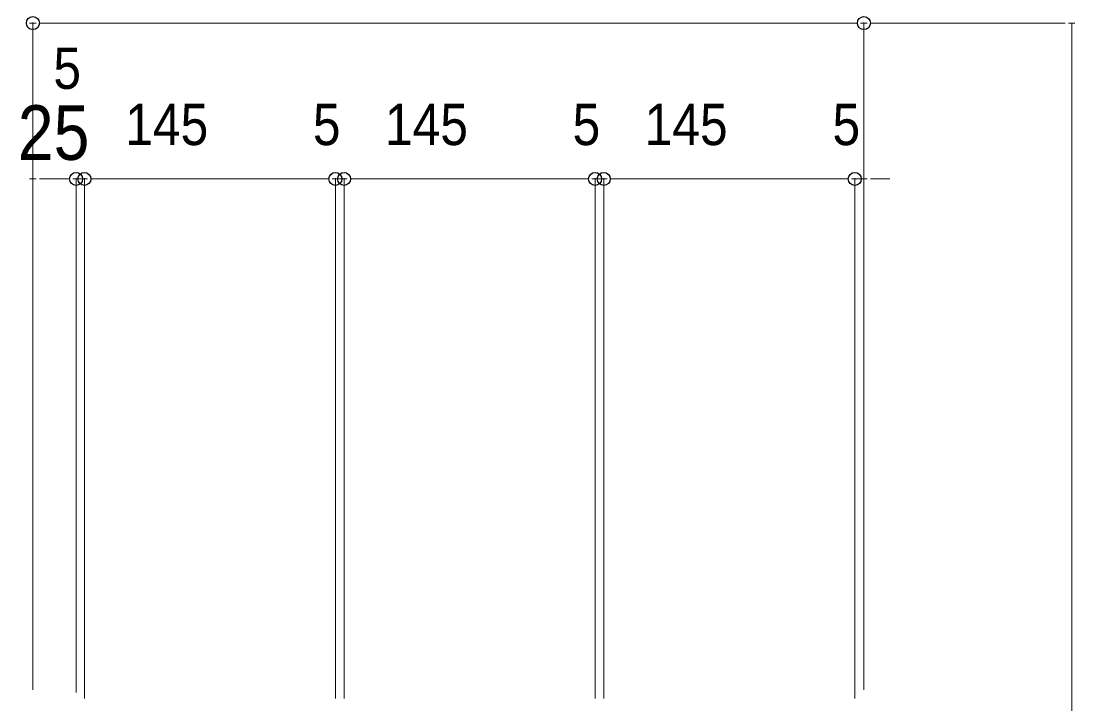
# Model space of a CAD drawing. Units: millimetres, scale not verified. Extents: x -8199 to 8201, y -2963 to 5056.
# Drawn here: x 6112 to 6924, y -908 to -383 of the extents above; entities that cross this region are included whole.
import ezdxf
from ezdxf.enums import TextEntityAlignment as Align

# ---------------------------------------------------------------- set-up
doc = ezdxf.new("R2010")
doc.units = ezdxf.units.MM
doc.header["$LTSCALE"] = 20
doc.header["$PDMODE"] = 32
doc.header["$PDSIZE"] = 10
doc.layers.add('0-2_寸法', color=7, linetype='Continuous', lineweight=9)
doc.layers.add('0-3_0', color=7, linetype='Continuous', lineweight=9)
doc.layers.add('0-4_Defpoints', color=7, linetype='Continuous')
doc.styles.add('Osaka', font='')
doc.styles.add('ＭＳ Ｐゴシック', font='')
doc.styles.get('Osaka').set_extended_font_data('Osaka')
doc.styles.get('ＭＳ Ｐゴシック').set_extended_font_data('MS PGothic')

# ---------------------------------------------------------------- blocks, each defined once
blk = doc.blocks.new('_DOT')
at = {"layer": '0-3_0'}
for p, q in [((-10, 0), (-20, 0)), ((-5, 0), (5, 0))]:
    blk.add_line(p, q, dxfattribs=at)

msp = doc.modelspace()

# ---------------------------------------------------------------- linework, layer by layer
at = {"layer": '0-2_寸法'}
for p, q in [((6121.32, -897.49), (6121.32, -384.16)), ((6751.3, -384.16), (6131.33, -384.16)), ((6761.32, -897.49), (6761.32, -384.16)), ((6761.32, -897.49), (6761.32, -384.16)), ((6911.3, -384.16), (6771.33, -384.16)), ((6921.32, -924.16), (6921.32, -384.16)), ((6121.32, -897.49), (6121.32, -504.16)), ((6131.33, -504.16), (6144.64, -504.16)), ((6144.64, -504.16), (6134.62, -504.16)), ((6154.65, -899.5), (6154.65, -504.16)), ((6154.65, -504.16), (6160.98, -504.16)), ((6154.65, -897.49), (6154.65, -504.16)), ((6160.98, -904.11), (6160.98, -504.16)), ((6160.98, -904.11), (6160.98, -504.16)), ((6171, -504.16), (6181.01, -504.16)), ((6344.3, -504.16), (6171, -504.16)), ((6344.3, -504.16), (6334.29, -504.16)), ((6354.32, -904.11), (6354.32, -504.16)), ((6354.32, -899.49), (6354.32, -504.16)), ((6360.98, -504.16), (6354.32, -504.16)), ((6360.98, -899.49), (6360.98, -504.16)), ((6360.98, -904.11), (6360.98, -504.16)), ((6371, -504.16), (6381.01, -504.16)), ((6544.3, -504.16), (6371, -504.16)), ((6544.3, -504.16), (6534.29, -504.16)), ((6554.32, -904.11), (6554.32, -504.16)), ((6554.32, -899.49), (6554.32, -504.16)), ((6560.98, -504.16), (6554.32, -504.16)), ((6560.98, -899.49), (6560.98, -504.16)), ((6560.98, -904.11), (6560.98, -504.16)), ((6571, -504.16), (6581.01, -504.16)), ((6744.3, -504.16), (6571, -504.16)), ((6744.3, -504.16), (6734.29, -504.16)), ((6754.32, -904.11), (6754.32, -504.16)), ((6761.32, -504.16), (6754.32, -504.16)), ((6754.32, -904.11), (6754.32, -504.16)), ((6761.32, -897.49), (6761.32, -504.16)), ((6771.33, -504.16), (6781.35, -504.16))]:
    msp.add_line(p, q, dxfattribs=at)
at = {"layer": '0-4_Defpoints'}
for p in [(6121.32, -384.16), (6761.32, -384.16), (6154.65, -504.16), (6160.98, -504.16), (6354.32, -504.16), (6360.98, -504.16), (6554.32, -504.16), (6560.98, -504.16), (6754.32, -504.16)]:
    msp.add_point(p, dxfattribs=at)

# ---------------------------------------------------------------- block references
at = {"layer": '0-2_寸法', "xscale": 0.5007446, "yscale": 0.5007446, "rotation": 180}
for p in [(6121.32, -384.16), (6761.32, -384.16), (6121.32, -504.16), (6160.98, -504.16), (6160.98, -504.16), (6360.98, -504.16), (6360.98, -504.16), (6560.98, -504.16), (6560.98, -504.16), (6761.32, -504.16)]:
    msp.add_blockref('_DOT', p, dxfattribs=at)
at = {"layer": '0-2_寸法', "xscale": 0.5007446, "yscale": 0.5007446}
for p in [(6761.32, -384.16), (6921.32, -384.16), (6154.65, -504.16), (6154.65, -504.16), (6354.32, -504.16), (6354.32, -504.16), (6554.32, -504.16), (6554.32, -504.16), (6754.32, -504.16), (6754.32, -504.16)]:
    msp.add_blockref('_DOT', p, dxfattribs=at)

# ---------------------------------------------------------------- texts
at = {"layer": '0-2_寸法', "width": 0.9}
for s, height, style, p in [('5', 31.82, 'Osaka', (6137.13, -444.32)), ('145', 31.82, 'Osaka', (6192.5, -487.65)), ('5', 31.82, 'Osaka', (6336.97, -487.65)), ('145', 31.82, 'Osaka', (6392.5, -487.65)), ('5', 31.82, 'Osaka', (6536.97, -487.65)), ('145', 31.82, 'Osaka', (6592.5, -487.65)), ('5', 31.82, 'Osaka', (6737.13, -487.65)), ('25', 42.08, 'ＭＳ Ｐゴシック', (6109.76, -502.1))]:
    msp.add_text(s, height=height, dxfattribs=dict(at, style=style)).set_placement(p, align=Align.BOTTOM_LEFT)

doc.saveas('drawing.dxf')
